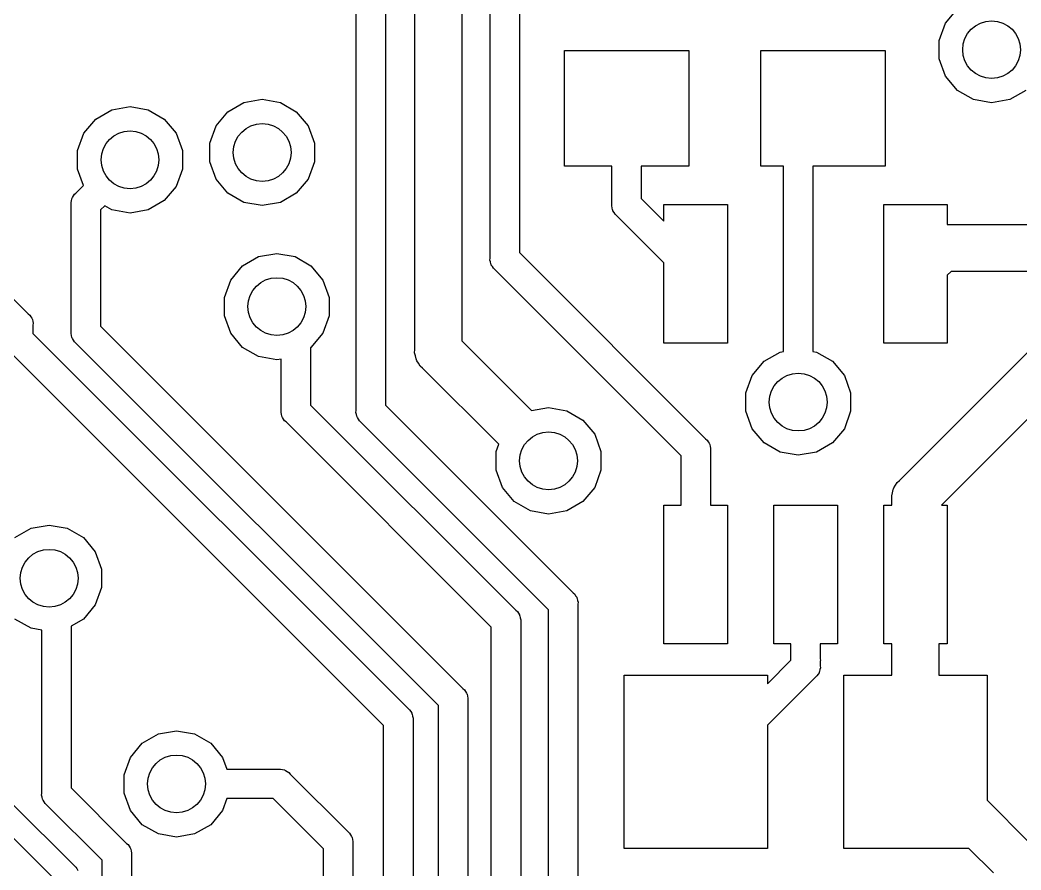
# Model space of a CAD drawing. Extents: x 106.7 to 190.8, y -131.8 to -78.3.
# Drawn here: x 141.14 to 149.79, y -95.78 to -88.43 of the extents above; entities that cross this region are included whole.
import ezdxf

# ---------------------------------------------------------------- set-up
doc = ezdxf.new("R2010")
doc.units = 0
doc.header["$MEASUREMENT"] = 0
doc.layers.add('BLACK', color=7, linetype='CONTINUOUS')

msp = doc.modelspace()

# ---------------------------------------------------------------- linework, layer by layer
at = {"layer": 'BLACK', "linetype": 'CONTINUOUS'}
for p, q in [((145.456, -86.0251), (145.456, -90.4396)), ((145.202, -90.4867), (145.202, -86.0722)), ((144.551, -91.2787), (144.551, -86.5483)), ((144.958, -86.473), (144.958, -91.2034)), ((144.043, -91.8058), (144.043, -87.4119)), ((144.297, -87.3648), (144.297, -91.7587)), ((149.14, -88.454), (149.243, -88.3316)), ((149.085, -88.6042), (149.14, -88.454)), ((149.085, -88.764), (149.085, -88.6042)), ((145.844, -89.6921), (145.844, -88.6921)), ((145.844, -88.6921), (146.919, -88.6921)), ((146.919, -88.6921), (146.919, -89.6921)), ((147.544, -89.6921), (147.544, -88.6921)), ((147.544, -88.6921), (148.619, -88.6921)), ((148.619, -88.6921), (148.619, -89.6921)), ((149.14, -88.9142), (149.085, -88.764)), ((149.243, -89.0366), (149.14, -88.9142)), ((149.381, -89.1165), (149.243, -89.0366)), ((149.834, -89.0366), (149.696, -89.1165)), ((142.935, -89.2206), (143.073, -89.1407)), ((143.073, -89.1407), (143.231, -89.1129)), ((143.231, -89.1129), (143.388, -89.1407)), ((143.388, -89.1407), (143.526, -89.2206)), ((149.538, -89.1443), (149.381, -89.1165)), ((149.696, -89.1165), (149.538, -89.1443)), ((141.792, -89.2841), (141.93, -89.2042)), ((141.93, -89.2042), (142.088, -89.1764)), ((142.088, -89.1764), (142.245, -89.2042)), ((142.245, -89.2042), (142.383, -89.2841)), ((142.832, -89.343), (142.935, -89.2206)), ((143.526, -89.2206), (143.629, -89.343)), ((141.689, -89.4065), (141.792, -89.2841)), ((142.383, -89.2841), (142.486, -89.4065)), ((142.777, -89.4932), (142.832, -89.343)), ((143.629, -89.343), (143.684, -89.4932)), ((141.634, -89.5567), (141.689, -89.4065)), ((142.486, -89.4065), (142.541, -89.5567)), ((141.634, -89.7165), (141.634, -89.5567)), ((142.541, -89.5567), (142.541, -89.7165)), ((142.777, -89.653), (142.777, -89.4932)), ((143.684, -89.4932), (143.684, -89.653)), ((142.832, -89.8032), (142.777, -89.653)), ((143.684, -89.653), (143.629, -89.8032)), ((141.686, -89.8585), (141.634, -89.7165)), ((142.541, -89.7165), (142.486, -89.8667)), ((146.254, -89.6921), (145.844, -89.6921)), ((146.254, -90.0185), (146.254, -89.6921)), ((146.919, -89.6921), (146.508, -89.6921)), ((146.508, -89.6921), (146.508, -89.9714)), ((147.739, -89.6921), (147.544, -89.6921)), ((147.739, -91.2943), (147.739, -89.6921)), ((148.619, -89.6921), (147.993, -89.6921)), ((147.993, -89.6921), (147.993, -91.2943)), ((142.935, -89.9256), (142.832, -89.8032)), ((143.629, -89.8032), (143.526, -89.9256)), ((141.608, -89.9347), (141.621, -89.9239)), ((141.621, -89.9239), (141.686, -89.8585)), ((142.486, -89.8667), (142.383, -89.9891)), ((141.578, -90.0064), (141.582, -89.9901)), ((141.58, -90.0231), (141.578, -90.0064)), ((141.582, -89.9901), (141.585, -89.9735)), ((141.585, -89.9735), (141.588, -89.9686)), ((141.588, -89.9686), (141.59, -89.9631)), ((141.59, -89.9631), (141.599, -89.9493)), ((141.599, -89.9493), (141.608, -89.9347)), ((142.383, -89.9891), (142.245, -90.069)), ((143.073, -90.0055), (142.935, -89.9256)), ((143.231, -90.0333), (143.073, -90.0055)), ((143.388, -90.0055), (143.231, -90.0333)), ((143.526, -89.9256), (143.388, -90.0055)), ((146.508, -89.9714), (146.705, -90.1679)), ((141.58, -91.1231), (141.58, -90.0231)), ((141.87, -90.0341), (141.834, -90.0702)), ((141.834, -90.0702), (141.834, -91.076)), ((141.93, -90.069), (141.87, -90.0341)), ((142.088, -90.0968), (141.93, -90.069)), ((142.245, -90.069), (142.088, -90.0968)), ((146.253, -90.0352), (146.254, -90.0185)), ((146.257, -90.0515), (146.253, -90.0352)), ((146.26, -90.0681), (146.257, -90.0515)), ((146.263, -90.073), (146.26, -90.0681)), ((146.264, -90.0785), (146.263, -90.073)), ((146.274, -90.0923), (146.264, -90.0785)), ((146.282, -90.1069), (146.274, -90.0923)), ((146.705, -90.1679), (146.705, -90.0225)), ((146.705, -90.0225), (147.255, -90.0225)), ((147.255, -90.0225), (147.255, -91.2225)), ((148.605, -91.2225), (148.605, -90.0225)), ((148.605, -90.0225), (149.155, -90.0225)), ((149.155, -90.0225), (149.155, -90.1954)), ((146.295, -90.1177), (146.282, -90.1069)), ((146.705, -90.5271), (146.295, -90.1177)), ((149.155, -90.1954), (151.351, -90.1954)), ((145.456, -90.4396), (147.065, -92.0495)), ((143.062, -90.5541), (143.2, -90.4742)), ((143.2, -90.4742), (143.358, -90.4464)), ((143.358, -90.4464), (143.515, -90.4742)), ((143.515, -90.4742), (143.653, -90.5541)), ((145.2, -90.5034), (145.202, -90.4867)), ((145.204, -90.5197), (145.2, -90.5034)), ((145.207, -90.5363), (145.204, -90.5197)), ((146.705, -91.2225), (146.705, -90.5271)), ((142.959, -90.6765), (143.062, -90.5541)), ((143.653, -90.5541), (143.756, -90.6765)), ((145.21, -90.5412), (145.207, -90.5363)), ((145.212, -90.5467), (145.21, -90.5412)), ((145.221, -90.5605), (145.212, -90.5467)), ((145.23, -90.5751), (145.221, -90.5605)), ((145.243, -90.5859), (145.23, -90.5751)), ((146.853, -92.1958), (145.243, -90.5859)), ((149.188, -90.6018), (149.155, -90.6349)), ((151.427, -90.6018), (149.188, -90.6018)), ((140.87, -90.6302), (141.208, -90.9682)), ((142.904, -90.8267), (142.959, -90.6765)), ((143.756, -90.6765), (143.811, -90.8267)), ((149.155, -90.6349), (149.155, -91.2225)), ((142.904, -90.9865), (142.904, -90.8267)), ((143.811, -90.8267), (143.811, -90.9865)), ((141.208, -90.9682), (141.221, -90.979)), ((141.221, -90.979), (141.23, -90.9936)), ((141.23, -90.9936), (141.239, -91.0074)), ((141.239, -91.0074), (141.241, -91.0129)), ((141.241, -91.0129), (141.244, -91.0178)), ((141.244, -91.0178), (141.247, -91.0344)), ((141.247, -91.0344), (141.251, -91.0507)), ((142.959, -91.1367), (142.904, -90.9865)), ((143.811, -90.9865), (143.756, -91.1367)), ((141.251, -91.0507), (141.249, -91.0675)), ((141.249, -91.0675), (141.249, -91.1384)), ((141.578, -91.1399), (141.58, -91.1231)), ((141.834, -91.076), (144.967, -94.2099)), ((143.062, -91.2591), (142.959, -91.1367)), ((143.756, -91.1367), (143.653, -91.2591)), ((141.249, -91.1384), (144.494, -94.3826)), ((141.582, -91.1561), (141.578, -91.1399)), ((141.585, -91.1727), (141.582, -91.1561)), ((141.588, -91.1776), (141.585, -91.1727)), ((141.59, -91.1831), (141.588, -91.1776)), ((141.599, -91.1969), (141.59, -91.1831)), ((141.608, -91.2115), (141.599, -91.1969)), ((141.621, -91.2223), (141.608, -91.2115)), ((144.755, -94.3562), (141.621, -91.2223)), ((144.958, -91.2034), (145.56, -91.8058)), ((147.255, -91.2225), (146.705, -91.2225)), ((149.155, -91.2225), (148.605, -91.2225)), ((144.281, -94.5289), (141.037, -91.2847)), ((143.2, -91.339), (143.062, -91.2591)), ((143.653, -91.2591), (143.65, -91.2613)), ((143.65, -91.2613), (143.65, -91.7576)), ((144.549, -91.3056), (144.551, -91.2787)), ((144.556, -91.3316), (144.549, -91.3056)), ((147.57, -91.3796), (147.709, -91.2997)), ((147.709, -91.2997), (147.739, -91.2943)), ((147.993, -91.2943), (148.023, -91.2997)), ((148.023, -91.2997), (148.162, -91.3796)), ((148.742, -92.4101), (149.891, -91.2612)), ((143.358, -91.3668), (143.2, -91.339)), ((143.396, -91.3601), (143.358, -91.3668)), ((143.396, -91.8046), (143.396, -91.3601)), ((144.561, -91.3582), (144.556, -91.3316)), ((144.565, -91.366), (144.561, -91.3582)), ((144.568, -91.3748), (144.565, -91.366)), ((144.583, -91.3969), (144.568, -91.3748)), ((147.468, -91.502), (147.57, -91.3796)), ((148.162, -91.3796), (148.265, -91.502)), ((144.597, -91.4202), (144.583, -91.3969)), ((144.617, -91.4376), (144.597, -91.4202)), ((145.277, -92.0972), (144.617, -91.4376)), ((147.413, -91.6522), (147.468, -91.502)), ((148.265, -91.502), (148.319, -91.6522)), ((147.413, -91.812), (147.413, -91.6522)), ((148.319, -91.6522), (148.319, -91.812)), ((150.125, -91.6018), (149.104, -92.6227)), ((143.394, -91.8214), (143.396, -91.8046)), ((143.399, -91.8377), (143.394, -91.8214)), ((143.65, -91.7576), (145.425, -93.5326)), ((144.042, -91.8225), (144.043, -91.8058)), ((144.046, -91.8388), (144.042, -91.8225)), ((144.297, -91.7587), (145.92, -93.3813)), ((145.56, -91.8058), (145.707, -91.7799)), ((145.707, -91.7799), (145.864, -91.8077)), ((145.864, -91.8077), (146.003, -91.8876)), ((147.468, -91.9622), (147.413, -91.812)), ((148.319, -91.812), (148.265, -91.9622)), ((143.402, -91.8543), (143.399, -91.8377)), ((143.404, -91.8592), (143.402, -91.8543)), ((143.406, -91.8647), (143.404, -91.8592)), ((143.415, -91.8785), (143.406, -91.8647)), ((143.424, -91.8931), (143.415, -91.8785)), ((143.437, -91.9039), (143.424, -91.8931)), ((145.212, -93.6789), (143.437, -91.9039)), ((144.049, -91.8554), (144.046, -91.8388)), ((144.052, -91.8603), (144.049, -91.8554)), ((144.054, -91.8658), (144.052, -91.8603)), ((144.063, -91.8796), (144.054, -91.8658)), ((144.072, -91.8942), (144.063, -91.8796)), ((144.085, -91.905), (144.072, -91.8942)), ((145.707, -93.5276), (144.085, -91.905)), ((146.003, -91.8876), (146.106, -92.01)), ((147.57, -92.0846), (147.468, -91.9622)), ((148.265, -91.9622), (148.162, -92.0846)), ((146.106, -92.01), (146.16, -92.1602)), ((147.065, -92.0495), (147.078, -92.0603)), ((147.078, -92.0603), (147.087, -92.0749)), ((147.087, -92.0749), (147.096, -92.0887)), ((147.096, -92.0887), (147.098, -92.0942)), ((147.709, -92.1645), (147.57, -92.0846)), ((148.162, -92.0846), (148.023, -92.1645)), ((145.254, -92.1602), (145.277, -92.0972)), ((145.254, -92.32), (145.254, -92.1602)), ((146.16, -92.1602), (146.16, -92.32)), ((147.098, -92.0942), (147.101, -92.0991)), ((147.101, -92.0991), (147.104, -92.1157)), ((147.104, -92.1157), (147.108, -92.132)), ((147.108, -92.132), (147.107, -92.1487)), ((147.107, -92.1487), (147.107, -92.6227)), ((147.866, -92.1923), (147.709, -92.1645)), ((148.023, -92.1645), (147.866, -92.1923)), ((146.853, -92.6227), (146.853, -92.1958)), ((145.309, -92.4702), (145.254, -92.32)), ((146.16, -92.32), (146.106, -92.4702)), ((148.708, -92.4508), (148.722, -92.4275)), ((148.722, -92.4275), (148.742, -92.4101)), ((145.411, -92.5926), (145.309, -92.4702)), ((146.106, -92.4702), (146.003, -92.5926)), ((148.674, -92.5421), (148.681, -92.5161)), ((148.681, -92.5161), (148.686, -92.4895)), ((148.686, -92.4895), (148.69, -92.4817)), ((148.69, -92.4817), (148.693, -92.4729)), ((148.693, -92.4729), (148.708, -92.4508)), ((145.55, -92.6725), (145.411, -92.5926)), ((146.003, -92.5926), (145.864, -92.6725)), ((148.676, -92.569), (148.674, -92.5421)), ((148.676, -92.6227), (148.676, -92.569)), ((145.707, -92.7003), (145.55, -92.6725)), ((145.864, -92.6725), (145.707, -92.7003)), ((146.705, -93.8227), (146.705, -92.6227)), ((146.705, -92.6227), (146.853, -92.6227)), ((147.107, -92.6227), (147.255, -92.6227)), ((147.255, -92.6227), (147.255, -93.8227)), ((147.655, -93.8227), (147.655, -92.6227)), ((147.655, -92.6227), (148.205, -92.6227)), ((148.205, -92.6227), (148.205, -93.8227)), ((148.605, -93.8227), (148.605, -92.6227)), ((148.605, -92.6227), (148.676, -92.6227)), ((149.104, -92.6227), (149.155, -92.6227)), ((149.155, -92.6227), (149.155, -93.8227)), ((141.093, -92.9036), (141.232, -92.8237)), ((141.232, -92.8237), (141.389, -92.7959)), ((141.389, -92.7959), (141.546, -92.8237)), ((141.546, -92.8237), (141.685, -92.9036)), ((141.685, -92.9036), (141.788, -93.026)), ((141.788, -93.026), (141.842, -93.1762)), ((141.842, -93.1762), (141.842, -93.336)), ((141.842, -93.336), (141.788, -93.4862)), ((145.92, -93.3813), (145.933, -93.3921)), ((145.933, -93.3921), (145.941, -93.4067)), ((145.941, -93.4067), (145.951, -93.4205)), ((145.951, -93.4205), (145.952, -93.426)), ((145.952, -93.426), (145.955, -93.4309)), ((145.955, -93.4309), (145.958, -93.4475)), ((145.958, -93.4475), (145.963, -93.4638)), ((145.963, -93.4638), (145.961, -93.4805)), ((141.788, -93.4862), (141.685, -93.6086)), ((145.425, -93.5326), (145.438, -93.5434)), ((145.438, -93.5434), (145.446, -93.558)), ((145.446, -93.558), (145.456, -93.5718)), ((145.707, -99.2723), (145.707, -93.5276)), ((145.961, -93.4805), (145.961, -99.2253)), ((141.232, -93.6885), (141.093, -93.6086)), ((141.685, -93.6086), (141.58, -93.6694)), ((145.456, -93.5718), (145.457, -93.5773)), ((145.457, -93.5773), (145.46, -93.5822)), ((145.46, -93.5822), (145.463, -93.5988)), ((145.463, -93.5988), (145.467, -93.615)), ((145.467, -93.615), (145.466, -93.6318)), ((145.466, -93.6318), (145.466, -99.4401)), ((141.326, -93.7051), (141.232, -93.6885)), ((141.326, -95.1164), (141.326, -93.7051)), ((141.58, -93.6694), (141.58, -95.0693)), ((145.212, -99.4871), (145.212, -93.6789)), ((147.255, -93.8227), (146.705, -93.8227)), ((147.803, -93.8227), (147.655, -93.8227)), ((147.803, -93.9394), (147.803, -93.8227)), ((148.205, -93.8227), (148.057, -93.8227)), ((148.057, -93.8227), (148.057, -93.9511)), ((148.676, -93.8227), (148.605, -93.8227)), ((148.676, -94.0936), (148.676, -93.8227)), ((149.155, -93.8227), (149.083, -93.8227)), ((149.083, -93.8227), (149.083, -94.0936)), ((147.6, -94.1685), (147.802, -93.9657)), ((147.801, -93.9456), (147.803, -93.9394)), ((147.802, -93.9624), (147.801, -93.9456)), ((147.802, -93.9657), (147.802, -93.9624)), ((148.058, -93.9679), (148.056, -93.9741)), ((148.056, -93.9741), (148.056, -94.0128)), ((148.057, -93.9511), (148.058, -93.9679)), ((148.046, -94.0728), (148.037, -94.0866)), ((148.048, -94.0673), (148.046, -94.0728)), ((148.051, -94.0624), (148.048, -94.0673)), ((148.054, -94.0458), (148.051, -94.0624)), ((148.058, -94.0295), (148.054, -94.0458)), ((148.056, -94.0128), (148.058, -94.0295)), ((146.36, -95.5936), (146.36, -94.0936)), ((146.36, -94.0936), (147.6, -94.0936)), ((147.6, -94.0936), (147.6, -94.1685)), ((148.015, -94.112), (147.6, -94.5277)), ((148.028, -94.1012), (148.015, -94.112)), ((148.037, -94.0866), (148.028, -94.1012)), ((148.26, -95.5936), (148.26, -94.0936)), ((148.26, -94.0936), (148.676, -94.0936)), ((149.083, -94.0936), (149.5, -94.0936)), ((149.5, -94.0936), (149.5, -95.1762)), ((144.967, -94.2099), (144.98, -94.2207)), ((144.98, -94.2207), (144.989, -94.2353)), ((144.989, -94.2353), (144.998, -94.2491)), ((144.998, -94.2491), (145, -94.2546)), ((145, -94.2546), (145.003, -94.2595)), ((145.003, -94.2595), (145.006, -94.2761)), ((145.006, -94.2761), (145.01, -94.2924)), ((145.01, -94.2924), (145.009, -94.3091)), ((145.009, -94.3091), (145.009, -99.6294)), ((144.494, -94.3826), (144.506, -94.3934)), ((144.506, -94.3934), (144.515, -94.408)), ((144.515, -94.408), (144.525, -94.4218)), ((144.525, -94.4218), (144.526, -94.4273)), ((144.755, -99.6765), (144.755, -94.3562)), ((144.526, -94.4273), (144.529, -94.4322)), ((144.529, -94.4322), (144.532, -94.4488)), ((144.532, -94.4488), (144.536, -94.4651)), ((144.536, -94.4651), (144.535, -94.4818)), ((144.535, -94.4818), (144.535, -99.705)), ((142.333, -94.6027), (142.49, -94.5749)), ((142.49, -94.5749), (142.647, -94.6027)), ((144.281, -99.658), (144.281, -94.5289)), ((147.6, -94.5277), (147.6, -95.5936)), ((142.091, -94.805), (142.194, -94.6826)), ((142.194, -94.6826), (142.333, -94.6027)), ((142.647, -94.6027), (142.786, -94.6826)), ((142.786, -94.6826), (142.889, -94.805)), ((142.037, -94.9552), (142.091, -94.805)), ((142.889, -94.805), (142.926, -94.9081)), ((142.926, -94.9081), (143.373, -94.9081)), ((143.373, -94.9081), (143.39, -94.9066)), ((143.39, -94.9066), (143.406, -94.911)), ((143.406, -94.911), (143.423, -94.9139)), ((143.423, -94.9139), (143.428, -94.9168)), ((143.428, -94.9168), (143.433, -94.9182)), ((143.433, -94.9182), (143.447, -94.9279)), ((143.447, -94.9279), (143.462, -94.9363)), ((143.462, -94.9363), (143.473, -94.9492)), ((142.037, -95.115), (142.037, -94.9552)), ((143.473, -94.9492), (143.973, -95.4494)), ((141.324, -95.1332), (141.326, -95.1164)), ((141.58, -95.0693), (142.059, -95.5489)), ((142.091, -95.2652), (142.037, -95.115)), ((141.059, -95.1952), (141.61, -95.7465)), ((141.328, -95.1494), (141.324, -95.1332)), ((141.331, -95.166), (141.328, -95.1494)), ((141.334, -95.171), (141.331, -95.166)), ((141.336, -95.1764), (141.334, -95.171)), ((141.345, -95.1902), (141.336, -95.1764)), ((141.354, -95.2048), (141.345, -95.1902)), ((141.367, -95.2157), (141.354, -95.2048)), ((142.926, -95.1621), (142.889, -95.2652)), ((143.326, -95.1621), (142.926, -95.1621)), ((143.76, -95.5957), (143.326, -95.1621)), ((149.5, -95.1762), (149.861, -95.538)), ((141.846, -95.6952), (141.367, -95.2157)), ((142.194, -95.3876), (142.091, -95.2652)), ((142.889, -95.2652), (142.786, -95.3876)), ((141.44, -95.8636), (140.915, -95.3389)), ((142.333, -95.4675), (142.194, -95.3876)), ((142.786, -95.3876), (142.647, -95.4675)), ((143.973, -95.4494), (143.986, -95.4602)), ((143.986, -95.4602), (143.994, -95.4748)), ((142.059, -95.5489), (142.072, -95.5597)), ((142.49, -95.4953), (142.333, -95.4675)), ((142.647, -95.4675), (142.49, -95.4953)), ((143.994, -95.4748), (144.004, -95.4886)), ((144.004, -95.4886), (144.005, -95.4941)), ((144.005, -95.4941), (144.008, -95.499)), ((144.008, -95.499), (144.011, -95.5156)), ((144.011, -95.5156), (144.015, -95.5319)), ((144.015, -95.5319), (144.014, -95.5486)), ((144.014, -95.5486), (144.014, -99.4522)), ((142.072, -95.5597), (142.081, -95.5743)), ((142.081, -95.5743), (142.09, -95.5881)), ((142.09, -95.5881), (142.092, -95.5936)), ((142.092, -95.5936), (142.094, -95.5985)), ((142.094, -95.5985), (142.097, -95.6151)), ((142.097, -95.6151), (142.102, -95.6314)), ((142.102, -95.6314), (142.1, -95.6482)), ((143.76, -99.4051), (143.76, -95.5957)), ((147.6, -95.5936), (146.36, -95.5936)), ((149.342, -95.5936), (148.26, -95.5936)), ((149.553, -95.8041), (149.342, -95.5936)), ((141.846, -97.5824), (141.846, -95.6952)), ((142.1, -95.6482), (142.1, -97.5354)), ((141.61, -95.7465), (141.621, -95.7552)), ((141.621, -95.7552), (141.627, -95.7669)), ((141.627, -95.7669), (141.635, -95.7779)), ((141.635, -95.7779), (141.636, -95.7823))]:
    msp.add_line(p, q, dxfattribs=at)
at = {"layer": 'BLACK'}
for centre in [(149.538, -88.6841), (142.088, -89.6366), (143.231, -89.5731), (143.358, -90.9066), (147.866, -91.7321), (145.707, -92.2401), (141.389, -93.2561), (142.49, -95.0351)]:
    msp.add_circle(centre, 0.25, dxfattribs=at)

doc.saveas('drawing.dxf')
